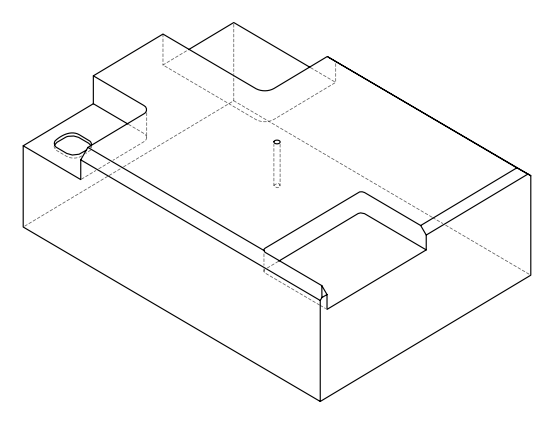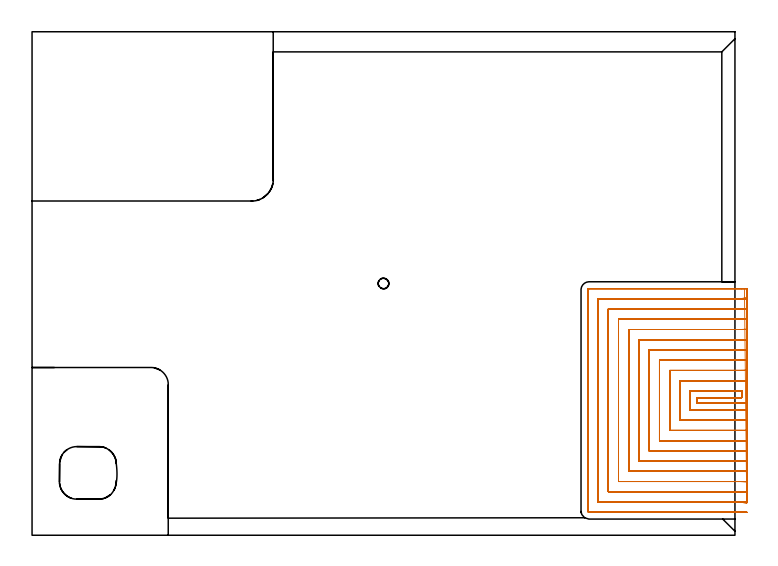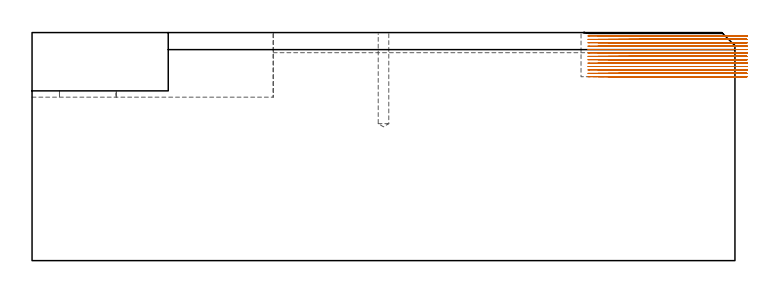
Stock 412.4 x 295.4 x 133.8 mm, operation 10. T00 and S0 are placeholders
(PLAN: 10 operations, 4 tool changes, 168.3 min)
(1 SPOT_DRILL | STEP1POCKET | NXT0321_9005460120000 | 0.03 min | 0 mm3)
(2 DRILL_BLIND_HOLE_INTO_CENTER | STEP1POCKET | UGT0301_184 | 0.23 min | 1612 mm3)
(3 AREA_MILL | FG_CHAMFER_SURFACE | UGT0205_001 | 0.27 min | 419 mm3)
(4 AREA_MILL_1 | FG_CHAMFER_SURFACE_1 | UGT0205_001 | 3.55 min | 4474 mm3)
(5 AREA_MILL_2 | FG_CHAMFER_SURFACE_2 | UGT0205_001 | 10.92 min | 19056 mm3)
(6 AREA_MILL_3 | FG_CHAMFER_SURFACE_3 | UGT0205_001 | 10.76 min | 16708 mm3)
(7 MILL_CORNER_NOTCH_RECTANGULAR | CORNER_NOTCH_RECTANGULAR | NXT0201_012 | Follow Part, ap 4, ae 75% | 15.73 min | 267870 mm3)
(8 MILL_CORNER_NOTCH_RECTANGULAR_1 | CORNER_NOTCH_RECTANGULAR_1 | NXT0201_012 | Follow Part, ap 4, ae 75% | 29.66 min | 530823 mm3)
(9 MILL_RECTANGULAR_POCKET | POCKET_RECTANGULAR_STRAIGHT | NXT0201_012 | Follow Part, ap 4, ae 75% | 0.24 min | 3456 mm3)
(10 MILL_SLOT | SLOT_PARTIAL_RECTANGULAR | NXT0201_009 | Follow Part, ap 2, ae 75% | 96.95 min | 325034 mm3)
(TOOL NXT0321_9005460120000 | NC Spot Drill, 142deg, 12mm, Carbide, Uncoated | D12 PA142 FL30 Z2)
(TOOL UGT0301_184 | Twist Drill 6.2 mm | D6.2 PA118 FL61 Z2)
(TOOL UGT0205_001 | Chamfer Mill 20 x 3 x 45 deg. | D20 FL50 Z2)
(TOOL NXT0201_012 | ENDMILL 16mm [2P460-1600-NA 1630] | D16 FL38 Z6)
(TOOL NXT0201_009 | ENDMILL 8mm [2P460-0800-NA 1630] | D8 FL26 Z6)
(OP 10 MILL_SLOT)
G17 G21 G94 G90
T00 M6
G54
G17 G0 G90 X419.399 Y77.416 S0 M3
G43 Z143.8 H1
Z131.808
G94 G1 X416.4 Y77.484 F250.
G3 X414.961 Y77.5 R64. F500.
G1 X390.1
Y80.7
X414.963
G3 X416.4 Y80.716 R64.
G1 Y84.717
G2 X414.963 Y84.7 R60.
G1 X386.1
Y73.5
X414.961
G2 X416.4 Y73.483 R60.
G1 X419.399 Y73.411 F250.
Y90.799
X416.4 Y90.719
G2 X414.963 Y90.7 R54. F500.
G1 X380.1
Y67.5
X414.961
G2 X416.4 Y67.481 R54.
G1 X419.399 Y67.401 F250.
Y96.811
X416.4 Y96.722
G2 X414.963 Y96.7 R48. F500.
G1 X374.1
Y61.5
X414.961
G2 X416.4 Y61.478 R48.
G1 X419.399 Y61.388 F250.
X419.398 Y102.827
X416.4 Y102.725
G2 X414.963 Y102.7 R42. F500.
G1 X368.1
Y55.5
X414.961
G2 X416.4 Y55.475 R42.
G1 X419.398 Y55.373 F250.
Y108.848
X416.4 Y108.729
G2 X414.963 Y108.7 R36. F500.
G1 X362.1
Y49.5
X414.961
G2 X416.4 Y49.471 R36.
G1 X419.398 Y49.351 F250.
X419.397 Y114.878
X416.4 Y114.734
G2 X414.963 Y114.7 R30. F500.
G1 X356.1
Y43.5
X414.961
G2 X416.4 Y43.465 R30.
G1 X419.397 Y43.322 F250.
X419.395 Y120.923
X416.4 Y120.743
G2 X414.963 Y120.7 R24. F500.
G1 X350.1
Y37.5
X414.961
G2 X416.4 Y37.457 R24.
G1 X419.395 Y37.277 F250.
X419.39 Y126.997
X416.4 Y126.757
G2 X414.963 Y126.7 R18. F500.
G1 X344.1
Y31.5
X414.961
G2 X416.4 Y31.442 R18.
G1 X419.39 Y31.202 F250.
X419.378 Y133.146
X416.4 Y132.786
G2 X414.963 Y132.7 R12. F500.
G1 X338.1
Y25.5
X414.961
G2 X416.4 Y25.413 R12.
G1 X419.378 Y25.054 F250.
X419.313 Y139.593
X416.4 Y138.875
G2 X414.963 Y138.7 R6. F500.
G1 X332.1
Y19.5
X414.961
G2 X416.4 Y19.325 R6.
G1 X419.312 Y18.605 F250.
X417.963 Y144.7
X414.963
X326.8 F500.
G3 X326.1 Y144. R0.7
G1 Y14.2
G3 X326.8 Y13.5 R0.7
G1 X414.961
X417.961 F250.
G0 X419.4 Y77.493 Z129.816
G1 X416.4 Y77.5
X416.262 F500.
X390.1
Y80.7
X416.263
X416.4
Y84.7
X416.263
X386.1
Y73.5
X416.262
X416.4
X419.4 Y73.493 F250.
Y90.708
X416.4 Y90.7
X416.263 F500.
X380.1
Y67.5
X416.262
X416.4
X419.4 Y67.492 F250.
Y96.709
X416.4 Y96.7
X416.263 F500.
X374.1
Y61.5
X416.262
X416.4
X419.4 Y61.491 F250.
Y102.71
X416.4 Y102.7
X416.263 F500.
X368.1
Y55.5
X416.262
X416.4
X419.4 Y55.49 F250.
Y108.712
X416.4 Y108.7
X416.263 F500.
X362.1
Y49.5
X416.262
X416.4
X419.4 Y49.488 F250.
Y114.714
X416.4 Y114.7
X416.263 F500.
X356.1
Y43.5
X416.262
X416.4
X419.4 Y43.486 F250.
Y120.718
X416.4 Y120.7
X416.263 F500.
X350.1
Y37.5
X416.262
X416.4
X419.4 Y37.482 F250.
Y126.723
X416.4 Y126.701
X416.263 Y126.7 F500.
X344.1
Y31.5
X416.262
X416.4 Y31.499
X419.4 Y31.476 F250.
Y132.735
X416.4 Y132.701
X416.263 Y132.7 F500.
X338.1
Y25.5
X416.262
X416.4 Y25.499
X419.4 Y25.465 F250.
X419.399 Y138.77
X416.4 Y138.702
X416.263 Y138.7 F500.
X332.1
Y19.5
X416.262
X416.4 Y19.498
X419.399 Y19.429 F250.
X419.263 Y144.7
X416.263
X326.8 F500.
G3 X326.1 Y144. R0.7
G1 Y14.2
G3 X326.8 Y13.5 R0.7
G1 X416.262
X419.262 F250.
G0 X419.4 Y77.5 Z127.823
G1 X416.4
X390.1 F500.
Y80.7
X416.4
Y84.7
X386.1
Y73.5
X416.4
X419.4 F250.
Y90.7
X416.4
X380.1 F500.
Y67.5
X416.4
X419.4 F250.
Y96.7
X416.4
X374.1 F500.
Y61.5
X416.4
X419.4 F250.
Y102.7
X416.4
X368.1 F500.
Y55.5
X416.4
X419.4 F250.
Y108.7
X416.4
X362.1 F500.
Y49.5
X416.4
X419.4 F250.
Y114.7
X416.4
X356.1 F500.
Y43.5
X416.4
X419.4 F250.
Y120.7
X416.4
X350.1 F500.
Y37.5
X416.4
X419.4 F250.
Y126.7
X416.4
X344.1 F500.
Y31.5
X416.4
X419.4 F250.
Y132.7
X416.4
X338.1 F500.
Y25.5
X416.4
X419.4 F250.
Y138.7
X416.4
X332.1 F500.
Y19.5
X416.4
X419.4 F250.
Y144.7
X416.4
X326.8 F500.
G3 X326.1 Y144. R0.7
G1 Y14.2
G3 X326.8 Y13.5 R0.7
G1 X416.4
X419.4 F250.
G0 Y77.5 Z125.831
G1 X416.4
X390.1 F500.
Y80.7
X416.4
Y84.7
X386.1
Y73.5
X416.4
X419.4 F250.
Y90.7
X416.4
X380.1 F500.
Y67.5
X416.4
X419.4 F250.
Y96.7
X416.4
X374.1 F500.
Y61.5
X416.4
X419.4 F250.
Y102.7
X416.4
X368.1 F500.
Y55.5
X416.4
X419.4 F250.
Y108.7
X416.4
X362.1 F500.
Y49.5
X416.4
X419.4 F250.
Y114.7
X416.4
X356.1 F500.
Y43.5
X416.4
X419.4 F250.
Y120.7
X416.4
X350.1 F500.
Y37.5
X416.4
X419.4 F250.
Y126.7
X416.4
X344.1 F500.
Y31.5
X416.4
X419.4 F250.
Y132.7
X416.4
X338.1 F500.
Y25.5
X416.4
X419.4 F250.
Y138.7
X416.4
X332.1 F500.
Y19.5
X416.4
X419.4 F250.
Y144.7
X416.4
X326.8 F500.
G3 X326.1 Y144. R0.7
G1 Y14.2
G3 X326.8 Y13.5 R0.7
G1 X416.4
X419.4 F250.
G0 Y77.5 Z123.839
G1 X416.4
X390.1 F500.
Y80.7
X416.4
Y84.7
X386.1
Y73.5
X416.4
X419.4 F250.
Y90.7
X416.4
X380.1 F500.
Y67.5
X416.4
X419.4 F250.
Y96.7
X416.4
X374.1 F500.
Y61.5
X416.4
X419.4 F250.
Y102.7
X416.4
X368.1 F500.
Y55.5
X416.4
X419.4 F250.
Y108.7
X416.4
X362.1 F500.
Y49.5
X416.4
X419.4 F250.
Y114.7
X416.4
X356.1 F500.
Y43.5
X416.4
X419.4 F250.
Y120.7
X416.4
X350.1 F500.
Y37.5
X416.4
X419.4 F250.
Y126.7
X416.4
X344.1 F500.
Y31.5
X416.4
X419.4 F250.
Y132.7
X416.4
X338.1 F500.
Y25.5
X416.4
X419.4 F250.
Y138.7
X416.4
X332.1 F500.
Y19.5
X416.4
X419.4 F250.
Y144.7
X416.4
X326.8 F500.
G3 X326.1 Y144. R0.7
G1 Y14.2
G3 X326.8 Y13.5 R0.7
G1 X416.4
X419.4 F250.
G0 Y77.5 Z121.846
G1 X416.4
X390.1 F500.
Y80.7
X416.4
Y84.7
X386.1
Y73.5
X416.4
X419.4 F250.
Y90.7
X416.4
X380.1 F500.
Y67.5
X416.4
X419.4 F250.
Y96.7
X416.4
X374.1 F500.
Y61.5
X416.4
X419.4 F250.
Y102.7
X416.4
X368.1 F500.
Y55.5
X416.4
X419.4 F250.
Y108.7
X416.4
X362.1 F500.
Y49.5
X416.4
X419.4 F250.
Y114.7
X416.4
X356.1 F500.
Y43.5
X416.4
X419.4 F250.
Y120.7
X416.4
X350.1 F500.
Y37.5
X416.4
X419.4 F250.
Y126.7
X416.4
X344.1 F500.
Y31.5
X416.4
X419.4 F250.
Y132.7
X416.4
X338.1 F500.
Y25.5
X416.4
X419.4 F250.
Y138.7
X416.4
X332.1 F500.
Y19.5
X416.4
X419.4 F250.
Y144.7
X416.4
X326.8 F500.
G3 X326.1 Y144. R0.7
G1 Y14.2
G3 X326.8 Y13.5 R0.7
G1 X416.4
X419.4 F250.
G0 Y77.5 Z119.854
G1 X416.4
X390.1 F500.
Y80.7
X416.4
Y84.7
X386.1
Y73.5
X416.4
X419.4 F250.
Y90.7
X416.4
X380.1 F500.
Y67.5
X416.4
X419.4 F250.
Y96.7
X416.4
X374.1 F500.
Y61.5
X416.4
X419.4 F250.
Y102.7
X416.4
X368.1 F500.
Y55.5
X416.4
X419.4 F250.
Y108.7
X416.4
X362.1 F500.
Y49.5
X416.4
X419.4 F250.
Y114.7
X416.4
X356.1 F500.
Y43.5
X416.4
X419.4 F250.
Y120.7
X416.4
X350.1 F500.
Y37.5
X416.4
X419.4 F250.
Y126.7
X416.4
X344.1 F500.
Y31.5
X416.4
X419.4 F250.
Y132.7
X416.4
X338.1 F500.
Y25.5
X416.4
X419.4 F250.
Y138.7
X416.4
X332.1 F500.
Y19.5
X416.4
X419.4 F250.
Y144.7
X416.4
X326.8 F500.
G3 X326.1 Y144. R0.7
G1 Y14.2
G3 X326.8 Y13.5 R0.7
G1 X416.4
X419.4 F250.
G0 Y77.5 Z117.862
G1 X416.4
X390.1 F500.
Y80.7
X416.4
Y84.7
X386.1
Y73.5
X416.4
X419.4 F250.
Y90.7
X416.4
X380.1 F500.
Y67.5
X416.4
X419.4 F250.
Y96.7
X416.4
X374.1 F500.
Y61.5
X416.4
X419.4 F250.
Y102.7
X416.4
X368.1 F500.
Y55.5
X416.4
X419.4 F250.
Y108.7
X416.4
X362.1 F500.
Y49.5
X416.4
X419.4 F250.
Y114.7
X416.4
X356.1 F500.
Y43.5
X416.4
X419.4 F250.
Y120.7
X416.4
X350.1 F500.
Y37.5
X416.4
X419.4 F250.
Y126.7
X416.4
X344.1 F500.
Y31.5
X416.4
X419.4 F250.
Y132.7
X416.4
X338.1 F500.
Y25.5
X416.4
X419.4 F250.
Y138.7
X416.4
X332.1 F500.
Y19.5
X416.4
X419.4 F250.
Y144.7
X416.4
X326.8 F500.
G3 X326.1 Y144. R0.7
G1 Y14.2
G3 X326.8 Y13.5 R0.7
G1 X416.4
X419.4 F250.
G0 Y77.5 Z115.869
G1 X416.4
X390.1 F500.
Y80.7
X416.4
Y84.7
X386.1
Y73.5
X416.4
X419.4 F250.
Y90.7
X416.4
X380.1 F500.
Y67.5
X416.4
X419.4 F250.
Y96.7
X416.4
X374.1 F500.
Y61.5
X416.4
X419.4 F250.
Y102.7
X416.4
X368.1 F500.
Y55.5
X416.4
X419.4 F250.
Y108.7
X416.4
X362.1 F500.
Y49.5
X416.4
X419.4 F250.
Y114.7
X416.4
X356.1 F500.
Y43.5
X416.4
X419.4 F250.
Y120.7
X416.4
X350.1 F500.
Y37.5
X416.4
X419.4 F250.
Y126.7
X416.4
X344.1 F500.
Y31.5
X416.4
X419.4 F250.
Y132.7
X416.4
X338.1 F500.
Y25.5
X416.4
X419.4 F250.
Y138.7
X416.4
X332.1 F500.
Y19.5
X416.4
X419.4 F250.
Y144.7
X416.4
X326.8 F500.
G3 X326.1 Y144. R0.7
G1 Y14.2
G3 X326.8 Y13.5 R0.7
G1 X416.4
X419.4 F250.
G0 Y77.5 Z113.877
G1 X416.4
X390.1 F500.
Y80.7
X416.4
Y84.7
X386.1
Y73.5
X416.4
X419.4 F250.
Y90.7
X416.4
X380.1 F500.
Y67.5
X416.4
X419.4 F250.
Y96.7
X416.4
X374.1 F500.
Y61.5
X416.4
X419.4 F250.
Y102.7
X416.4
X368.1 F500.
Y55.5
X416.4
X419.4 F250.
Y108.7
X416.4
X362.1 F500.
Y49.5
X416.4
X419.4 F250.
Y114.7
X416.4
X356.1 F500.
Y43.5
X416.4
X419.4 F250.
Y120.7
X416.4
X350.1 F500.
Y37.5
X416.4
X419.4 F250.
Y126.7
X416.4
X344.1 F500.
Y31.5
X416.4
X419.4 F250.
Y132.7
X416.4
X338.1 F500.
Y25.5
X416.4
X419.4 F250.
Y138.7
X416.4
X332.1 F500.
Y19.5
X416.4
X419.4 F250.
Y144.7
X416.4
X326.8 F500.
G3 X326.1 Y144. R0.7
G1 Y14.2
G3 X326.8 Y13.5 R0.7
G1 X416.4
X419.4 F250.
G0 Y77.5 Z111.885
G1 X416.4
X390.1 F500.
Y80.7
X416.4
Y84.7
X386.1
Y73.5
X416.4
X419.4 F250.
Y90.7
X416.4
X380.1 F500.
Y67.5
X416.4
X419.4 F250.
Y96.7
X416.4
X374.1 F500.
Y61.5
X416.4
X419.4 F250.
Y102.7
X416.4
X368.1 F500.
Y55.5
X416.4
X419.4 F250.
Y108.7
X416.4
X362.1 F500.
Y49.5
X416.4
X419.4 F250.
Y114.7
X416.4
X356.1 F500.
Y43.5
X416.4
X419.4 F250.
Y120.7
X416.4
X350.1 F500.
Y37.5
X416.4
X419.4 F250.
Y126.7
X416.4
X344.1 F500.
Y31.5
X416.4
X419.4 F250.
Y132.7
X416.4
X338.1 F500.
Y25.5
X416.4
X419.4 F250.
Y138.7
X416.4
X332.1 F500.
Y19.5
X416.4
X419.4 F250.
Y144.7
X416.4
X326.8 F500.
G3 X326.1 Y144. R0.7
G1 Y14.2
G3 X326.8 Y13.5 R0.7
G1 X416.4
X419.4 F250.
G0 Y77.5 Z109.892
G1 X416.4
X390.1 F500.
Y80.7
X416.4
Y84.7
X386.1
Y73.5
X416.4
X419.4 F250.
Y90.7
X416.4
X380.1 F500.
Y67.5
X416.4
X419.4 F250.
Y96.7
X416.4
X374.1 F500.
Y61.5
X416.4
X419.4 F250.
Y102.7
X416.4
X368.1 F500.
Y55.5
X416.4
X419.4 F250.
Y108.7
X416.4
X362.1 F500.
Y49.5
X416.4
X419.4 F250.
Y114.7
X416.4
X356.1 F500.
Y43.5
X416.4
X419.4 F250.
Y120.7
X416.4
X350.1 F500.
Y37.5
X416.4
X419.4 F250.
Y126.7
X416.4
X344.1 F500.
Y31.5
X416.4
X419.4 F250.
Y132.7
X416.4
X338.1 F500.
Y25.5
X416.4
X419.4 F250.
Y138.7
X416.4
X332.1 F500.
Y19.5
X416.4
X419.4 F250.
Y144.7
X416.4
X326.8 F500.
G3 X326.1 Y144. R0.7
G1 Y14.2
G3 X326.8 Y13.5 R0.7
G1 X416.4
X419.4 F250.
G0 Y77.5 Z107.9
G1 X416.4
X390.1 F500.
Y80.7
X416.4
Y84.7
X386.1
Y73.5
X416.4
X419.4 F250.
Y90.7
X416.4
X380.1 F500.
Y67.5
X416.4
X419.4 F250.
Y96.7
X416.4
X374.1 F500.
Y61.5
X416.4
X419.4 F250.
Y102.7
X416.4
X368.1 F500.
Y55.5
X416.4
X419.4 F250.
Y108.7
X416.4
X362.1 F500.
Y49.5
X416.4
X419.4 F250.
Y114.7
X416.4
X356.1 F500.
Y43.5
X416.4
X419.4 F250.
Y120.7
X416.4
X350.1 F500.
Y37.5
X416.4
X419.4 F250.
Y126.7
X416.4
X344.1 F500.
Y31.5
X416.4
X419.4 F250.
Y132.7
X416.4
X338.1 F500.
Y25.5
X416.4
X419.4 F250.
Y138.7
X416.4
X332.1 F500.
Y19.5
X416.4
X419.4 F250.
Y144.7
X416.4
X326.8 F500.
G3 X326.1 Y144. R0.7
G1 Y14.2
G3 X326.8 Y13.5 R0.7
G1 X416.4
X419.4 F250.
G0 Z143.8
M5
M2
